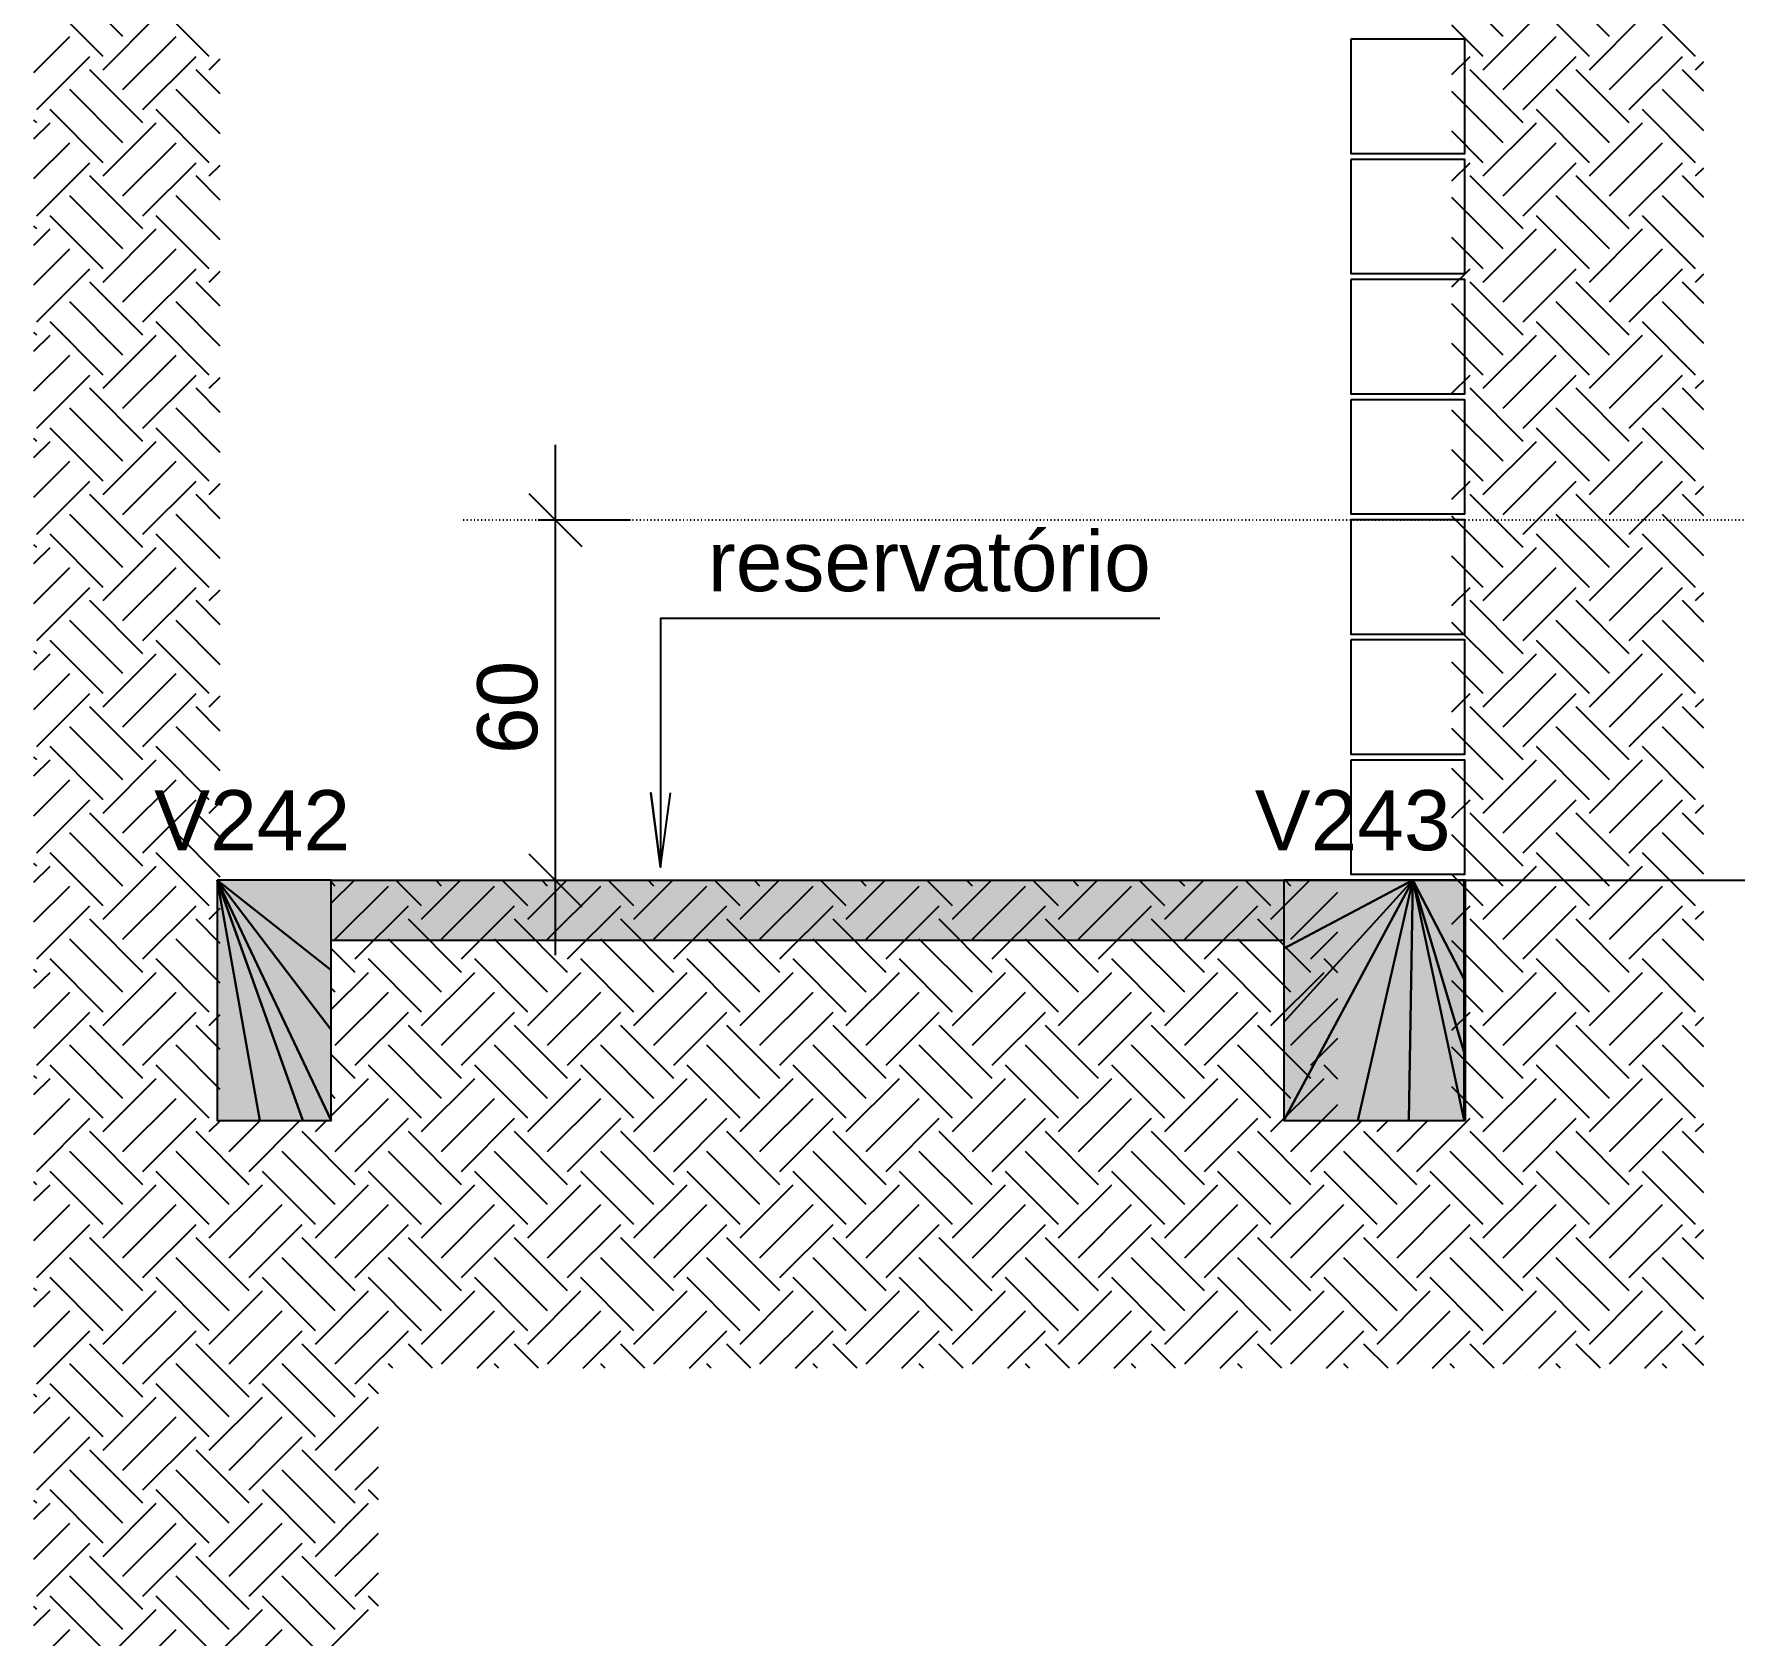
# Model space of a CAD drawing. Extents: x 37185 to 43130, y -8131 to -3926.
# Drawn here: x 42175.9 to 42364.7, y -5981.6 to -5803.8 of the extents above; entities that cross this region are included whole.
import ezdxf

# ---------------------------------------------------------------- set-up
doc = ezdxf.new("R2010")
doc.units = 0
doc.header["$MEASUREMENT"] = 0
doc.linetypes.add('ESTILO_TQS_0002', pattern=[0.4, 0.1, -0.3])
for name, color, linetype in [('27', 252, 'CONTINUOUS'), ('47', 15, 'CONTINUOUS'), ('48', 4, 'CONTINUOUS'), ('52', 3, 'CONTINUOUS'), ('67', 7, 'CONTINUOUS'), ('74', 2, 'CONTINUOUS'), ('75', 9, 'CONTINUOUS'), ('96', 252, 'CONTINUOUS')]:
    doc.layers.add(name, color=color, linetype=linetype)
doc.styles.add('TQS_ARIAL', font='arial.ttf')

msp = doc.modelspace()

# ---------------------------------------------------------------- linework, layer by layer
at = {"layer": '27', "linetype": 'Continuous'}
for points in [[(42322.03, -5804.37), (42322.03, -5817.03), (42334.69, -5817.03), (42334.69, -5804.37), (42322.03, -5804.37)], [(42322.03, -5817.7), (42322.03, -5830.37), (42334.69, -5830.37), (42334.69, -5817.7), (42322.03, -5817.7)], [(42322.03, -5831.03), (42322.03, -5843.7), (42334.69, -5843.7), (42334.69, -5831.03), (42322.03, -5831.03)], [(42322.03, -5844.37), (42322.03, -5857.03), (42334.69, -5857.03), (42334.69, -5844.37), (42322.03, -5844.37)], [(42322.03, -5857.7), (42322.03, -5870.37), (42334.69, -5870.37), (42334.69, -5857.7), (42322.03, -5857.7)], [(42322.03, -5871.03), (42322.03, -5883.7), (42334.69, -5883.7), (42334.69, -5871.03), (42322.03, -5871.03)], [(42322.03, -5884.37), (42322.03, -5897.03), (42334.69, -5897.03), (42334.69, -5884.37), (42322.03, -5884.37)]]:
    msp.add_lwpolyline(points, dxfattribs=at)
at = {"layer": '47', "linetype": 'Continuous'}
for p, q in [((42185.74, -5804.06), (42179.85, -5798.17)), ((42338.95, -5804.06), (42333.26, -5798.37)), ((42350.73, -5804.06), (42344.84, -5798.17)), ((42183.53, -5806.27), (42177.64, -5800.38)), ((42183.53, -5807.74), (42189.43, -5801.85)), ((42195.32, -5806.27), (42189.43, -5800.38)), ((42336.74, -5807.74), (42342.63, -5801.85)), ((42348.52, -5806.27), (42342.63, -5800.38)), ((42348.52, -5807.74), (42354.42, -5801.85)), ((42360.31, -5806.27), (42354.42, -5800.38)), ((42175.86, -5808.05), (42179.85, -5804.06)), ((42185.74, -5809.95), (42191.64, -5804.06)), ((42336.74, -5806.27), (42333.26, -5802.79)), ((42333.26, -5803.86), (42333.26, -5803.86)), ((42338.95, -5809.95), (42344.84, -5804.06)), ((42350.73, -5809.95), (42356.63, -5804.06)), ((42176.17, -5812.16), (42182.06, -5806.27)), ((42187.95, -5813.64), (42182.06, -5807.74)), ((42187.95, -5812.16), (42193.85, -5806.27)), ((42196.53, -5810.43), (42193.85, -5807.74)), ((42195.32, -5807.74), (42196.53, -5806.53)), ((42196.53, -5807.48), (42196.53, -5807.48)), ((42333.26, -5808.28), (42335.27, -5806.27)), ((42341.16, -5813.64), (42335.27, -5807.74)), ((42341.16, -5812.16), (42347.05, -5806.27)), ((42352.94, -5813.64), (42347.05, -5807.74)), ((42352.94, -5812.16), (42358.84, -5806.27)), ((42361.22, -5810.12), (42358.84, -5807.74)), ((42360.31, -5807.74), (42361.22, -5806.84)), ((42361.22, -5807.18), (42361.22, -5807.18)), ((42185.74, -5815.85), (42179.85, -5809.95)), ((42196.53, -5814.85), (42191.64, -5809.95)), ((42338.95, -5815.85), (42333.26, -5810.16)), ((42333.26, -5811.23), (42333.26, -5811.23)), ((42350.73, -5815.85), (42344.84, -5809.95)), ((42361.22, -5814.54), (42356.63, -5809.95)), ((42175.86, -5812.47), (42175.86, -5812.47)), ((42176.17, -5813.64), (42175.86, -5813.33)), ((42183.53, -5818.06), (42177.64, -5812.16)), ((42195.32, -5818.06), (42189.43, -5812.16)), ((42348.52, -5818.06), (42342.63, -5812.16)), ((42360.31, -5818.06), (42354.42, -5812.16)), ((42175.86, -5815.41), (42177.64, -5813.64)), ((42183.53, -5819.53), (42189.43, -5813.64)), ((42336.74, -5818.06), (42333.26, -5814.57)), ((42336.74, -5819.53), (42342.63, -5813.64)), ((42348.52, -5819.53), (42354.42, -5813.64)), ((42175.86, -5819.83), (42179.85, -5815.85)), ((42185.74, -5821.74), (42191.64, -5815.85)), ((42333.26, -5815.65), (42333.26, -5815.65)), ((42338.95, -5821.74), (42344.84, -5815.85)), ((42350.73, -5821.74), (42356.63, -5815.85)), ((42176.17, -5823.95), (42182.06, -5818.06)), ((42187.95, -5823.95), (42193.85, -5818.06)), ((42195.32, -5819.53), (42196.53, -5818.32)), ((42333.26, -5820.07), (42335.27, -5818.06)), ((42341.16, -5823.95), (42347.05, -5818.06)), ((42352.94, -5823.95), (42358.84, -5818.06)), ((42360.31, -5819.53), (42361.22, -5818.62)), ((42361.22, -5818.96), (42361.22, -5818.96)), ((42187.95, -5825.42), (42182.06, -5819.53)), ((42196.53, -5822.22), (42193.85, -5819.53)), ((42196.53, -5819.27), (42196.53, -5819.27)), ((42341.16, -5825.42), (42335.27, -5819.53)), ((42352.94, -5825.42), (42347.05, -5819.53)), ((42361.22, -5821.91), (42358.84, -5819.53)), ((42185.74, -5827.63), (42179.85, -5821.74)), ((42196.53, -5826.63), (42191.64, -5821.74)), ((42338.95, -5827.63), (42333.26, -5821.94)), ((42350.73, -5827.63), (42344.84, -5821.74)), ((42361.22, -5826.33), (42356.63, -5821.74)), ((42175.86, -5824.25), (42175.86, -5824.25)), ((42183.53, -5829.84), (42177.64, -5823.95)), ((42195.32, -5829.84), (42189.43, -5823.95)), ((42333.26, -5823.01), (42333.26, -5823.01)), ((42348.52, -5829.84), (42342.63, -5823.95)), ((42360.31, -5829.84), (42354.42, -5823.95)), ((42176.17, -5825.42), (42175.86, -5825.12)), ((42175.86, -5827.2), (42177.64, -5825.42)), ((42183.53, -5831.31), (42189.43, -5825.42)), ((42336.74, -5829.84), (42333.26, -5826.36)), ((42336.74, -5831.31), (42342.63, -5825.42)), ((42348.52, -5831.31), (42354.42, -5825.42)), ((42175.86, -5831.62), (42179.85, -5827.63)), ((42185.74, -5833.52), (42191.64, -5827.63)), ((42333.26, -5827.43), (42333.26, -5827.43)), ((42338.95, -5833.52), (42344.84, -5827.63)), ((42350.73, -5833.52), (42356.63, -5827.63)), ((42176.17, -5835.73), (42182.06, -5829.84)), ((42187.95, -5835.73), (42193.85, -5829.84)), ((42195.32, -5831.31), (42196.53, -5830.1)), ((42333.26, -5831.85), (42335.27, -5829.84)), ((42341.16, -5835.73), (42347.05, -5829.84)), ((42352.94, -5835.73), (42358.84, -5829.84)), ((42360.31, -5831.31), (42361.22, -5830.41)), ((42187.95, -5837.21), (42182.06, -5831.31)), ((42196.53, -5834), (42193.85, -5831.31)), ((42196.53, -5831.05), (42196.53, -5831.05)), ((42341.16, -5837.21), (42335.27, -5831.31)), ((42352.94, -5837.21), (42347.05, -5831.31)), ((42361.22, -5833.69), (42358.84, -5831.31)), ((42361.22, -5830.75), (42361.22, -5830.75)), ((42185.74, -5839.42), (42179.85, -5833.52)), ((42196.53, -5838.42), (42191.64, -5833.52)), ((42338.95, -5839.42), (42333.26, -5833.73)), ((42350.73, -5839.42), (42344.84, -5833.52)), ((42361.22, -5838.11), (42356.63, -5833.52)), ((42175.86, -5836.04), (42175.86, -5836.04)), ((42183.53, -5841.63), (42177.64, -5835.73)), ((42195.32, -5841.63), (42189.43, -5835.73)), ((42333.26, -5834.8), (42333.26, -5834.8)), ((42348.52, -5841.63), (42342.63, -5835.73)), ((42360.31, -5841.63), (42354.42, -5835.73)), ((42176.17, -5837.21), (42175.86, -5836.9)), ((42175.86, -5838.98), (42177.64, -5837.21)), ((42183.53, -5843.1), (42189.43, -5837.21)), ((42336.74, -5843.1), (42342.63, -5837.21)), ((42348.52, -5843.1), (42354.42, -5837.21)), ((42175.86, -5843.4), (42179.85, -5839.42)), ((42185.74, -5845.31), (42191.64, -5839.42)), ((42336.74, -5841.63), (42333.26, -5838.14)), ((42333.26, -5839.22), (42333.26, -5839.22)), ((42338.95, -5845.31), (42344.84, -5839.42)), ((42350.73, -5845.31), (42356.63, -5839.42)), ((42176.17, -5847.52), (42182.06, -5841.63)), ((42187.95, -5847.52), (42193.85, -5841.63)), ((42333.26, -5843.64), (42335.27, -5841.63)), ((42341.16, -5847.52), (42347.05, -5841.63)), ((42352.94, -5847.52), (42358.84, -5841.63)), ((42187.95, -5848.99), (42182.06, -5843.1)), ((42196.53, -5845.79), (42193.85, -5843.1)), ((42195.32, -5843.1), (42196.53, -5841.89)), ((42196.53, -5842.84), (42196.53, -5842.84)), ((42341.16, -5848.99), (42335.27, -5843.1)), ((42352.94, -5848.99), (42347.05, -5843.1)), ((42361.22, -5845.48), (42358.84, -5843.1)), ((42360.31, -5843.1), (42361.22, -5842.19)), ((42361.22, -5842.53), (42361.22, -5842.53)), ((42185.74, -5851.2), (42179.85, -5845.31)), ((42196.53, -5850.21), (42191.64, -5845.31)), ((42338.95, -5851.2), (42333.26, -5845.51)), ((42350.73, -5851.2), (42344.84, -5845.31)), ((42361.22, -5849.9), (42356.63, -5845.31)), ((42333.26, -5846.58), (42333.26, -5846.58)), ((42175.86, -5847.82), (42175.86, -5847.82)), ((42176.17, -5848.99), (42175.86, -5848.69)), ((42175.86, -5850.77), (42177.64, -5848.99)), ((42183.53, -5853.41), (42177.64, -5847.52)), ((42183.53, -5854.88), (42189.43, -5848.99)), ((42195.32, -5853.41), (42189.43, -5847.52)), ((42336.74, -5854.88), (42342.63, -5848.99)), ((42348.52, -5853.41), (42342.63, -5847.52)), ((42348.52, -5854.88), (42354.42, -5848.99)), ((42360.31, -5853.41), (42354.42, -5847.52)), ((42175.86, -5855.19), (42179.85, -5851.2)), ((42185.74, -5857.09), (42191.64, -5851.2)), ((42336.74, -5853.41), (42333.26, -5849.93)), ((42333.26, -5851), (42333.26, -5851)), ((42338.95, -5857.09), (42344.84, -5851.2)), ((42350.73, -5857.09), (42356.63, -5851.2)), ((42176.17, -5859.3), (42182.06, -5853.41)), ((42187.95, -5860.78), (42182.06, -5854.88)), ((42187.95, -5859.3), (42193.85, -5853.41)), ((42196.53, -5857.57), (42193.85, -5854.88)), ((42195.32, -5854.88), (42196.53, -5853.67)), ((42196.53, -5854.62), (42196.53, -5854.62)), ((42333.26, -5855.42), (42335.27, -5853.41)), ((42341.16, -5860.78), (42335.27, -5854.88)), ((42341.16, -5859.3), (42347.05, -5853.41)), ((42352.94, -5860.78), (42347.05, -5854.88)), ((42352.94, -5859.3), (42358.84, -5853.41)), ((42361.22, -5857.26), (42358.84, -5854.88)), ((42360.31, -5854.88), (42361.22, -5853.98)), ((42361.22, -5854.32), (42361.22, -5854.32)), ((42185.74, -5862.99), (42179.85, -5857.09)), ((42196.53, -5861.99), (42191.64, -5857.09)), ((42338.95, -5862.99), (42333.26, -5857.3)), ((42333.26, -5858.37), (42333.26, -5858.37)), ((42350.73, -5862.99), (42344.84, -5857.09)), ((42361.22, -5861.68), (42356.63, -5857.09)), ((42175.86, -5859.61), (42175.86, -5859.61)), ((42176.17, -5860.78), (42175.86, -5860.47)), ((42183.53, -5865.2), (42177.64, -5859.3)), ((42195.32, -5865.2), (42189.43, -5859.3)), ((42348.52, -5865.2), (42342.63, -5859.3)), ((42360.31, -5865.2), (42354.42, -5859.3)), ((42175.86, -5862.55), (42177.64, -5860.78)), ((42183.53, -5866.67), (42189.43, -5860.78)), ((42336.74, -5865.2), (42333.26, -5861.72)), ((42336.74, -5866.67), (42342.63, -5860.78)), ((42348.52, -5866.67), (42354.42, -5860.78)), ((42175.86, -5866.97), (42179.85, -5862.99)), ((42185.74, -5868.88), (42191.64, -5862.99)), ((42333.26, -5862.79), (42333.26, -5862.79)), ((42338.95, -5868.88), (42344.84, -5862.99)), ((42350.73, -5868.88), (42356.63, -5862.99)), ((42176.17, -5871.09), (42182.06, -5865.2)), ((42187.95, -5871.09), (42193.85, -5865.2)), ((42195.32, -5866.67), (42196.53, -5865.46)), ((42333.26, -5867.21), (42335.27, -5865.2)), ((42341.16, -5871.09), (42347.05, -5865.2)), ((42352.94, -5871.09), (42358.84, -5865.2)), ((42360.31, -5866.67), (42361.22, -5865.76)), ((42361.22, -5866.1), (42361.22, -5866.1)), ((42187.95, -5872.56), (42182.06, -5866.67)), ((42196.53, -5869.36), (42193.85, -5866.67)), ((42196.53, -5866.41), (42196.53, -5866.41)), ((42341.16, -5872.56), (42335.27, -5866.67)), ((42352.94, -5872.56), (42347.05, -5866.67)), ((42361.22, -5869.05), (42358.84, -5866.67)), ((42185.74, -5874.77), (42179.85, -5868.88)), ((42196.53, -5873.78), (42191.64, -5868.88)), ((42338.95, -5874.77), (42333.26, -5869.08)), ((42333.26, -5870.15), (42333.26, -5870.15)), ((42350.73, -5874.77), (42344.84, -5868.88)), ((42361.22, -5873.47), (42356.63, -5868.88)), ((42175.86, -5871.39), (42175.86, -5871.39)), ((42183.53, -5876.98), (42177.64, -5871.09)), ((42195.32, -5876.98), (42189.43, -5871.09)), ((42348.52, -5876.98), (42342.63, -5871.09)), ((42360.31, -5876.98), (42354.42, -5871.09)), ((42176.17, -5872.56), (42175.86, -5872.26)), ((42175.86, -5874.34), (42177.64, -5872.56)), ((42183.53, -5878.46), (42189.43, -5872.56)), ((42336.74, -5876.98), (42333.26, -5873.5)), ((42336.74, -5878.46), (42342.63, -5872.56)), ((42348.52, -5878.46), (42354.42, -5872.56)), ((42175.86, -5878.76), (42179.85, -5874.77)), ((42185.74, -5880.66), (42191.64, -5874.77)), ((42333.26, -5874.57), (42333.26, -5874.57)), ((42338.95, -5880.66), (42344.84, -5874.77)), ((42350.73, -5880.66), (42356.63, -5874.77)), ((42176.17, -5882.87), (42182.06, -5876.98)), ((42187.95, -5882.87), (42193.85, -5876.98)), ((42195.32, -5878.46), (42196.53, -5877.24)), ((42333.26, -5878.99), (42335.27, -5876.98)), ((42341.16, -5882.87), (42347.05, -5876.98)), ((42352.94, -5882.87), (42358.84, -5876.98)), ((42360.31, -5878.46), (42361.22, -5877.55)), ((42187.95, -5884.35), (42182.06, -5878.46)), ((42196.53, -5881.14), (42193.85, -5878.46)), ((42196.53, -5878.19), (42196.53, -5878.19)), ((42341.16, -5884.35), (42335.27, -5878.46)), ((42352.94, -5884.35), (42347.05, -5878.46)), ((42361.22, -5880.83), (42358.84, -5878.46)), ((42361.22, -5877.89), (42361.22, -5877.89)), ((42185.74, -5886.56), (42179.85, -5880.66)), ((42196.53, -5885.56), (42191.64, -5880.66)), ((42338.95, -5886.56), (42333.26, -5880.87)), ((42350.73, -5886.56), (42344.84, -5880.66)), ((42361.22, -5885.25), (42356.63, -5880.66)), ((42175.86, -5883.18), (42175.86, -5883.18)), ((42183.53, -5888.77), (42177.64, -5882.87)), ((42195.32, -5888.77), (42189.43, -5882.87)), ((42333.26, -5881.94), (42333.26, -5881.94)), ((42348.52, -5888.77), (42342.63, -5882.87)), ((42360.31, -5888.77), (42354.42, -5882.87)), ((42176.17, -5884.35), (42175.86, -5884.04)), ((42175.86, -5886.12), (42177.64, -5884.35)), ((42183.53, -5890.24), (42189.43, -5884.35)), ((42336.74, -5890.24), (42342.63, -5884.35)), ((42348.52, -5890.24), (42354.42, -5884.35)), ((42175.86, -5890.54), (42179.85, -5886.56)), ((42185.74, -5892.45), (42191.64, -5886.56)), ((42336.74, -5888.77), (42333.26, -5885.29)), ((42333.26, -5886.36), (42333.26, -5886.36)), ((42338.95, -5892.45), (42344.84, -5886.56)), ((42350.73, -5892.45), (42356.63, -5886.56)), ((42176.17, -5894.66), (42182.06, -5888.77)), ((42187.95, -5894.66), (42193.85, -5888.77)), ((42195.32, -5890.24), (42196.53, -5889.03)), ((42333.26, -5890.78), (42335.27, -5888.77)), ((42341.16, -5894.66), (42347.05, -5888.77)), ((42352.94, -5894.66), (42358.84, -5888.77)), ((42187.95, -5896.13), (42182.06, -5890.24)), ((42196.53, -5892.93), (42193.85, -5890.24)), ((42196.53, -5889.98), (42196.53, -5889.98)), ((42341.16, -5896.13), (42335.27, -5890.24)), ((42352.94, -5896.13), (42347.05, -5890.24)), ((42361.22, -5892.62), (42358.84, -5890.24)), ((42360.31, -5890.24), (42361.22, -5889.34)), ((42361.22, -5889.67), (42361.22, -5889.67)), ((42185.74, -5898.34), (42179.85, -5892.45)), ((42196.53, -5897.35), (42191.64, -5892.45)), ((42338.95, -5898.34), (42333.26, -5892.65)), ((42350.73, -5898.34), (42344.84, -5892.45)), ((42361.22, -5897.04), (42356.63, -5892.45)), ((42183.53, -5900.55), (42177.64, -5894.66)), ((42195.32, -5900.55), (42189.43, -5894.66)), ((42333.26, -5893.72), (42333.26, -5893.72)), ((42348.52, -5900.55), (42342.63, -5894.66)), ((42360.31, -5900.55), (42354.42, -5894.66)), ((42175.86, -5894.96), (42175.86, -5894.96)), ((42176.17, -5896.13), (42175.86, -5895.83)), ((42175.86, -5897.91), (42177.64, -5896.13)), ((42183.53, -5902.03), (42189.43, -5896.13)), ((42336.74, -5902.03), (42342.63, -5896.13)), ((42348.52, -5902.03), (42354.42, -5896.13)), ((42175.86, -5902.33), (42179.85, -5898.34)), ((42185.74, -5904.24), (42191.64, -5898.34)), ((42208.86, -5900.26), (42211.43, -5897.7)), ((42209.31, -5898.34), (42208.86, -5897.89)), ((42209.31, -5904.24), (42215.21, -5898.34)), ((42218.89, -5900.55), (42216.04, -5897.7)), ((42218.89, -5902.03), (42223.21, -5897.7)), ((42221.1, -5898.34), (42220.46, -5897.7)), ((42221.1, -5904.24), (42226.99, -5898.34)), ((42230.67, -5900.55), (42227.82, -5897.7)), ((42230.67, -5902.03), (42235, -5897.7)), ((42232.88, -5898.34), (42232.24, -5897.7)), ((42232.88, -5904.24), (42238.78, -5898.34)), ((42242.46, -5900.55), (42239.61, -5897.7)), ((42242.46, -5902.03), (42246.78, -5897.7)), ((42244.67, -5898.34), (42244.03, -5897.7)), ((42244.67, -5904.24), (42250.56, -5898.34)), ((42254.24, -5900.55), (42251.39, -5897.7)), ((42254.24, -5902.03), (42258.57, -5897.7)), ((42256.45, -5898.34), (42255.81, -5897.7)), ((42256.45, -5904.24), (42262.35, -5898.34)), ((42266.03, -5900.55), (42263.18, -5897.7)), ((42266.03, -5902.03), (42270.35, -5897.7)), ((42268.24, -5898.34), (42267.6, -5897.7)), ((42268.24, -5904.24), (42274.13, -5898.34)), ((42277.81, -5900.55), (42274.96, -5897.7)), ((42277.81, -5902.03), (42282.14, -5897.7)), ((42280.02, -5898.34), (42279.38, -5897.7)), ((42280.02, -5904.24), (42285.92, -5898.34)), ((42289.6, -5900.55), (42286.75, -5897.7)), ((42289.6, -5902.03), (42293.92, -5897.7)), ((42291.81, -5898.34), (42291.17, -5897.7)), ((42291.81, -5904.24), (42297.7, -5898.34)), ((42301.38, -5900.55), (42298.53, -5897.7)), ((42301.38, -5902.03), (42305.71, -5897.7)), ((42303.59, -5898.34), (42302.95, -5897.7)), ((42303.59, -5904.24), (42309.49, -5898.34)), ((42313.17, -5900.55), (42310.32, -5897.7)), ((42313.17, -5902.03), (42317.49, -5897.7)), ((42315.38, -5898.34), (42314.74, -5897.7)), ((42336.74, -5900.55), (42333.26, -5897.07)), ((42333.26, -5898.14), (42333.26, -5898.14)), ((42338.95, -5904.24), (42344.84, -5898.34)), ((42350.73, -5904.24), (42356.63, -5898.34)), ((42315.38, -5904.24), (42320.59, -5899.02)), ((42320.59, -5899.14), (42320.59, -5899.14)), ((42176.17, -5906.44), (42182.06, -5900.55)), ((42187.95, -5907.92), (42182.06, -5902.03)), ((42187.95, -5906.44), (42193.85, -5900.55)), ((42196.53, -5904.71), (42193.85, -5902.03)), ((42195.32, -5902.03), (42196.53, -5900.81)), ((42196.53, -5901.77), (42196.53, -5901.77)), ((42211.52, -5906.44), (42217.42, -5900.55)), ((42223.31, -5907.92), (42217.42, -5902.03)), ((42223.31, -5906.44), (42229.2, -5900.55)), ((42235.09, -5907.92), (42229.2, -5902.03)), ((42235.09, -5906.44), (42240.99, -5900.55)), ((42246.88, -5907.92), (42240.99, -5902.03)), ((42246.88, -5906.44), (42252.77, -5900.55)), ((42258.66, -5907.92), (42252.77, -5902.03)), ((42258.66, -5906.44), (42264.56, -5900.55)), ((42270.45, -5907.92), (42264.56, -5902.03)), ((42270.45, -5906.44), (42276.34, -5900.55)), ((42282.23, -5907.92), (42276.34, -5902.03)), ((42282.23, -5906.44), (42288.13, -5900.55)), ((42294.02, -5907.92), (42288.13, -5902.03)), ((42294.02, -5906.44), (42299.91, -5900.55)), ((42305.8, -5907.92), (42299.91, -5902.03)), ((42305.8, -5906.44), (42311.7, -5900.55)), ((42317.59, -5907.92), (42311.7, -5902.03)), ((42333.26, -5902.56), (42335.27, -5900.55)), ((42341.16, -5907.92), (42335.27, -5902.03)), ((42341.16, -5906.44), (42347.05, -5900.55)), ((42352.94, -5907.92), (42347.05, -5902.03)), ((42352.94, -5906.44), (42358.84, -5900.55)), ((42361.22, -5904.4), (42358.84, -5902.03)), ((42360.31, -5902.03), (42361.22, -5901.12)), ((42361.22, -5901.46), (42361.22, -5901.46)), ((42317.59, -5906.44), (42320.59, -5903.44)), ((42320.59, -5903.55), (42320.59, -5903.55)), ((42185.74, -5910.13), (42179.85, -5904.24)), ((42196.53, -5909.13), (42191.64, -5904.24)), ((42208.86, -5904.68), (42208.86, -5904.68)), ((42211.52, -5907.92), (42208.86, -5905.26)), ((42221.1, -5910.13), (42215.21, -5904.24)), ((42232.88, -5910.13), (42226.99, -5904.24)), ((42244.67, -5910.13), (42238.78, -5904.24)), ((42256.45, -5910.13), (42250.56, -5904.24)), ((42268.24, -5910.13), (42262.35, -5904.24)), ((42280.02, -5910.13), (42274.13, -5904.24)), ((42291.81, -5910.13), (42285.92, -5904.24)), ((42303.59, -5910.13), (42297.7, -5904.24)), ((42315.38, -5910.13), (42309.49, -5904.24)), ((42338.95, -5910.13), (42333.26, -5904.44)), ((42333.26, -5905.51), (42333.26, -5905.51)), ((42350.73, -5910.13), (42344.84, -5904.24)), ((42361.22, -5908.82), (42356.63, -5904.24)), ((42175.86, -5906.75), (42175.86, -5906.75)), ((42176.17, -5907.92), (42175.86, -5907.61)), ((42175.86, -5909.69), (42177.64, -5907.92)), ((42183.53, -5912.34), (42177.64, -5906.44)), ((42183.53, -5913.81), (42189.43, -5907.92)), ((42195.32, -5912.34), (42189.43, -5906.44)), ((42208.86, -5912.05), (42213, -5907.92)), ((42218.89, -5912.34), (42213, -5906.44)), ((42218.89, -5913.81), (42224.78, -5907.92)), ((42230.67, -5912.34), (42224.78, -5906.44)), ((42230.67, -5913.81), (42236.57, -5907.92)), ((42242.46, -5912.34), (42236.57, -5906.44)), ((42242.46, -5913.81), (42248.35, -5907.92)), ((42254.24, -5912.34), (42248.35, -5906.44)), ((42254.24, -5913.81), (42260.14, -5907.92)), ((42266.03, -5912.34), (42260.14, -5906.44)), ((42266.03, -5913.81), (42271.92, -5907.92)), ((42277.81, -5912.34), (42271.92, -5906.44)), ((42277.81, -5913.81), (42283.71, -5907.92)), ((42289.6, -5912.34), (42283.71, -5906.44)), ((42289.6, -5913.81), (42295.49, -5907.92)), ((42301.38, -5912.34), (42295.49, -5906.44)), ((42301.38, -5913.81), (42307.28, -5907.92)), ((42313.17, -5912.34), (42307.28, -5906.44)), ((42313.17, -5913.81), (42319.06, -5907.92)), ((42320.59, -5907.97), (42319.06, -5906.44)), ((42336.74, -5913.81), (42342.63, -5907.92)), ((42348.52, -5912.34), (42342.63, -5906.44)), ((42348.52, -5913.81), (42354.42, -5907.92)), ((42360.31, -5912.34), (42354.42, -5906.44)), ((42208.86, -5909.1), (42208.86, -5909.1)), ((42209.31, -5910.13), (42208.86, -5909.68)), ((42336.74, -5912.34), (42333.26, -5908.86)), ((42175.86, -5914.11), (42179.85, -5910.13)), ((42185.74, -5916.02), (42191.64, -5910.13)), ((42209.31, -5916.02), (42215.21, -5910.13)), ((42221.1, -5916.02), (42226.99, -5910.13)), ((42232.88, -5916.02), (42238.78, -5910.13)), ((42244.67, -5916.02), (42250.56, -5910.13)), ((42256.45, -5916.02), (42262.35, -5910.13)), ((42268.24, -5916.02), (42274.13, -5910.13)), ((42280.02, -5916.02), (42285.92, -5910.13)), ((42291.81, -5916.02), (42297.7, -5910.13)), ((42303.59, -5916.02), (42309.49, -5910.13)), ((42315.38, -5916.02), (42320.59, -5910.81)), ((42320.59, -5910.92), (42320.59, -5910.92)), ((42333.26, -5909.93), (42333.26, -5909.93)), ((42338.95, -5916.02), (42344.84, -5910.13)), ((42350.73, -5916.02), (42356.63, -5910.13)), ((42176.17, -5918.23), (42182.06, -5912.34)), ((42187.95, -5918.23), (42193.85, -5912.34)), ((42195.32, -5913.81), (42196.53, -5912.6)), ((42196.53, -5913.55), (42196.53, -5913.55)), ((42211.52, -5918.23), (42217.42, -5912.34)), ((42223.31, -5918.23), (42229.2, -5912.34)), ((42235.09, -5918.23), (42240.99, -5912.34)), ((42246.88, -5918.23), (42252.77, -5912.34)), ((42258.66, -5918.23), (42264.56, -5912.34)), ((42270.45, -5918.23), (42276.34, -5912.34)), ((42282.23, -5918.23), (42288.13, -5912.34)), ((42294.02, -5918.23), (42299.91, -5912.34)), ((42305.8, -5918.23), (42311.7, -5912.34)), ((42333.26, -5914.35), (42335.27, -5912.34)), ((42341.16, -5918.23), (42347.05, -5912.34)), ((42352.94, -5918.23), (42358.84, -5912.34)), ((42360.31, -5913.81), (42361.22, -5912.91)), ((42361.22, -5913.24), (42361.22, -5913.24)), ((42187.95, -5919.7), (42182.06, -5913.81)), ((42196.53, -5916.5), (42193.85, -5913.81)), ((42223.31, -5919.7), (42217.42, -5913.81)), ((42235.09, -5919.7), (42229.2, -5913.81)), ((42246.88, -5919.7), (42240.99, -5913.81)), ((42258.66, -5919.7), (42252.77, -5913.81)), ((42270.45, -5919.7), (42264.56, -5913.81)), ((42282.23, -5919.7), (42276.34, -5913.81)), ((42294.02, -5919.7), (42288.13, -5913.81)), ((42305.8, -5919.7), (42299.91, -5913.81)), ((42317.59, -5919.7), (42311.7, -5913.81)), ((42317.59, -5918.23), (42320.59, -5915.23)), ((42320.59, -5915.34), (42320.59, -5915.34)), ((42341.16, -5919.7), (42335.27, -5913.81)), ((42352.94, -5919.7), (42347.05, -5913.81)), ((42361.22, -5916.19), (42358.84, -5913.81)), ((42185.74, -5921.91), (42179.85, -5916.02)), ((42196.53, -5920.92), (42191.64, -5916.02)), ((42208.86, -5916.47), (42208.86, -5916.47)), ((42211.52, -5919.7), (42208.86, -5917.04)), ((42221.1, -5921.91), (42215.21, -5916.02)), ((42232.88, -5921.91), (42226.99, -5916.02)), ((42244.67, -5921.91), (42238.78, -5916.02)), ((42256.45, -5921.91), (42250.56, -5916.02)), ((42268.24, -5921.91), (42262.35, -5916.02)), ((42280.02, -5921.91), (42274.13, -5916.02)), ((42291.81, -5921.91), (42285.92, -5916.02)), ((42303.59, -5921.91), (42297.7, -5916.02)), ((42315.38, -5921.91), (42309.49, -5916.02)), ((42338.95, -5921.91), (42333.26, -5916.22)), ((42333.26, -5917.29), (42333.26, -5917.29)), ((42350.73, -5921.91), (42344.84, -5916.02)), ((42361.22, -5920.61), (42356.63, -5916.02)), ((42175.86, -5918.53), (42175.86, -5918.53)), ((42183.53, -5924.12), (42177.64, -5918.23)), ((42195.32, -5924.12), (42189.43, -5918.23)), ((42218.89, -5924.12), (42213, -5918.23)), ((42230.67, -5924.12), (42224.78, -5918.23)), ((42242.46, -5924.12), (42236.57, -5918.23)), ((42254.24, -5924.12), (42248.35, -5918.23)), ((42266.03, -5924.12), (42260.14, -5918.23)), ((42277.81, -5924.12), (42271.92, -5918.23)), ((42289.6, -5924.12), (42283.71, -5918.23)), ((42301.38, -5924.12), (42295.49, -5918.23)), ((42313.17, -5924.12), (42307.28, -5918.23)), ((42320.59, -5919.76), (42319.06, -5918.23)), ((42348.52, -5924.12), (42342.63, -5918.23)), ((42360.31, -5924.12), (42354.42, -5918.23)), ((42176.17, -5919.7), (42175.86, -5919.4)), ((42175.86, -5921.48), (42177.64, -5919.7)), ((42183.53, -5925.6), (42189.43, -5919.7)), ((42208.86, -5923.84), (42213, -5919.7)), ((42208.86, -5920.89), (42208.86, -5920.89)), ((42218.89, -5925.6), (42224.78, -5919.7)), ((42230.67, -5925.6), (42236.57, -5919.7)), ((42242.46, -5925.6), (42248.35, -5919.7)), ((42254.24, -5925.6), (42260.14, -5919.7)), ((42266.03, -5925.6), (42271.92, -5919.7)), ((42277.81, -5925.6), (42283.71, -5919.7)), ((42289.6, -5925.6), (42295.49, -5919.7)), ((42301.38, -5925.6), (42307.28, -5919.7)), ((42313.17, -5925.6), (42319.06, -5919.7)), ((42336.74, -5924.12), (42333.26, -5920.64)), ((42336.74, -5925.6), (42342.63, -5919.7)), ((42348.52, -5925.6), (42354.42, -5919.7)), ((42175.86, -5925.9), (42179.85, -5921.91)), ((42185.74, -5927.81), (42191.64, -5921.91)), ((42209.31, -5921.91), (42208.86, -5921.46)), ((42209.31, -5927.81), (42215.21, -5921.91)), ((42221.1, -5927.81), (42226.99, -5921.91)), ((42232.88, -5927.81), (42238.78, -5921.91)), ((42244.67, -5927.81), (42250.56, -5921.91)), ((42256.45, -5927.81), (42262.35, -5921.91)), ((42268.24, -5927.81), (42274.13, -5921.91)), ((42280.02, -5927.81), (42285.92, -5921.91)), ((42291.81, -5927.81), (42297.7, -5921.91)), ((42303.59, -5927.81), (42309.49, -5921.91)), ((42315.38, -5927.81), (42320.59, -5922.59)), ((42320.59, -5922.71), (42320.59, -5922.71)), ((42333.26, -5921.71), (42333.26, -5921.71)), ((42338.95, -5927.81), (42344.84, -5921.91)), ((42350.73, -5927.81), (42356.63, -5921.91)), ((42176.17, -5930.01), (42182.06, -5924.12)), ((42187.95, -5930.01), (42193.85, -5924.12)), ((42195.32, -5925.6), (42196.55, -5924.37)), ((42197.53, -5927.81), (42200.97, -5924.37)), ((42199.74, -5930.01), (42205.38, -5924.37)), ((42207.1, -5925.6), (42208.33, -5924.37)), ((42211.52, -5930.01), (42217.42, -5924.12)), ((42223.31, -5930.01), (42229.2, -5924.12)), ((42235.09, -5930.01), (42240.99, -5924.12)), ((42246.88, -5930.01), (42252.77, -5924.12)), ((42258.66, -5930.01), (42264.56, -5924.12)), ((42270.45, -5930.01), (42276.34, -5924.12)), ((42282.23, -5930.01), (42288.13, -5924.12)), ((42294.02, -5930.01), (42299.91, -5924.12)), ((42305.8, -5930.01), (42311.7, -5924.12)), ((42317.59, -5930.01), (42323.24, -5924.37)), ((42324.95, -5925.6), (42326.18, -5924.37)), ((42327.16, -5927.81), (42330.6, -5924.37)), ((42329.37, -5930.01), (42335.27, -5924.12)), ((42341.16, -5930.01), (42347.05, -5924.12)), ((42352.94, -5930.01), (42358.84, -5924.12)), ((42360.31, -5925.6), (42361.22, -5924.69)), ((42187.95, -5931.49), (42182.06, -5925.6)), ((42199.74, -5931.49), (42193.85, -5925.6)), ((42211.52, -5931.49), (42205.63, -5925.6)), ((42223.31, -5931.49), (42217.42, -5925.6)), ((42235.09, -5931.49), (42229.2, -5925.6)), ((42246.88, -5931.49), (42240.99, -5925.6)), ((42258.66, -5931.49), (42252.77, -5925.6)), ((42270.45, -5931.49), (42264.56, -5925.6)), ((42282.23, -5931.49), (42276.34, -5925.6)), ((42294.02, -5931.49), (42288.13, -5925.6)), ((42305.8, -5931.49), (42299.91, -5925.6)), ((42317.59, -5931.49), (42311.7, -5925.6)), ((42329.37, -5931.49), (42323.48, -5925.6)), ((42341.16, -5931.49), (42335.27, -5925.6)), ((42352.94, -5931.49), (42347.05, -5925.6)), ((42361.22, -5927.97), (42358.84, -5925.6)), ((42361.22, -5925.03), (42361.22, -5925.03)), ((42185.74, -5933.7), (42179.85, -5927.81)), ((42197.53, -5933.7), (42191.64, -5927.81)), ((42209.31, -5933.7), (42203.42, -5927.81)), ((42221.1, -5933.7), (42215.21, -5927.81)), ((42232.88, -5933.7), (42226.99, -5927.81)), ((42244.67, -5933.7), (42238.78, -5927.81)), ((42256.45, -5933.7), (42250.56, -5927.81)), ((42268.24, -5933.7), (42262.35, -5927.81)), ((42280.02, -5933.7), (42274.13, -5927.81)), ((42291.81, -5933.7), (42285.92, -5927.81)), ((42303.59, -5933.7), (42297.7, -5927.81)), ((42315.38, -5933.7), (42309.49, -5927.81)), ((42327.16, -5933.7), (42321.27, -5927.81)), ((42338.95, -5933.7), (42333.06, -5927.81)), ((42350.73, -5933.7), (42344.84, -5927.81)), ((42361.22, -5932.39), (42356.63, -5927.81)), ((42175.86, -5930.32), (42175.86, -5930.32)), ((42183.53, -5935.91), (42177.64, -5930.01)), ((42195.32, -5935.91), (42189.43, -5930.01)), ((42207.1, -5935.91), (42201.21, -5930.01)), ((42218.89, -5935.91), (42213, -5930.01)), ((42230.67, -5935.91), (42224.78, -5930.01)), ((42242.46, -5935.91), (42236.57, -5930.01)), ((42254.24, -5935.91), (42248.35, -5930.01)), ((42266.03, -5935.91), (42260.14, -5930.01)), ((42277.81, -5935.91), (42271.92, -5930.01)), ((42289.6, -5935.91), (42283.71, -5930.01)), ((42301.38, -5935.91), (42295.49, -5930.01)), ((42313.17, -5935.91), (42307.28, -5930.01)), ((42324.95, -5935.91), (42319.06, -5930.01)), ((42336.74, -5935.91), (42330.85, -5930.01)), ((42348.52, -5935.91), (42342.63, -5930.01)), ((42360.31, -5935.91), (42354.42, -5930.01)), ((42176.17, -5931.49), (42175.86, -5931.18)), ((42175.86, -5933.26), (42177.64, -5931.49)), ((42183.53, -5937.38), (42189.43, -5931.49)), ((42195.32, -5937.38), (42201.21, -5931.49)), ((42207.1, -5937.38), (42213, -5931.49)), ((42218.89, -5937.38), (42224.78, -5931.49)), ((42230.67, -5937.38), (42236.57, -5931.49)), ((42242.46, -5937.38), (42248.35, -5931.49)), ((42254.24, -5937.38), (42260.14, -5931.49)), ((42266.03, -5937.38), (42271.92, -5931.49)), ((42277.81, -5937.38), (42283.71, -5931.49)), ((42289.6, -5937.38), (42295.49, -5931.49)), ((42301.38, -5937.38), (42307.28, -5931.49)), ((42313.17, -5937.38), (42319.06, -5931.49)), ((42324.95, -5937.38), (42330.85, -5931.49)), ((42336.74, -5937.38), (42342.63, -5931.49)), ((42348.52, -5937.38), (42354.42, -5931.49)), ((42175.86, -5937.68), (42179.85, -5933.7)), ((42185.74, -5939.59), (42191.64, -5933.7)), ((42197.53, -5939.59), (42203.42, -5933.7)), ((42209.31, -5939.59), (42215.21, -5933.7)), ((42221.1, -5939.59), (42226.99, -5933.7)), ((42232.88, -5939.59), (42238.78, -5933.7)), ((42244.67, -5939.59), (42250.56, -5933.7)), ((42256.45, -5939.59), (42262.35, -5933.7)), ((42268.24, -5939.59), (42274.13, -5933.7)), ((42280.02, -5939.59), (42285.92, -5933.7)), ((42291.81, -5939.59), (42297.7, -5933.7)), ((42303.59, -5939.59), (42309.49, -5933.7)), ((42315.38, -5939.59), (42321.27, -5933.7)), ((42327.16, -5939.59), (42333.06, -5933.7)), ((42338.95, -5939.59), (42344.84, -5933.7)), ((42350.73, -5939.59), (42356.63, -5933.7)), ((42176.17, -5941.8), (42182.06, -5935.91)), ((42187.95, -5941.8), (42193.85, -5935.91)), ((42199.74, -5941.8), (42205.63, -5935.91)), ((42211.52, -5941.8), (42217.42, -5935.91)), ((42223.31, -5941.8), (42229.2, -5935.91)), ((42235.09, -5941.8), (42240.99, -5935.91)), ((42246.88, -5941.8), (42252.77, -5935.91)), ((42258.66, -5941.8), (42264.56, -5935.91)), ((42270.45, -5941.8), (42276.34, -5935.91)), ((42282.23, -5941.8), (42288.13, -5935.91)), ((42294.02, -5941.8), (42299.91, -5935.91)), ((42305.8, -5941.8), (42311.7, -5935.91)), ((42317.59, -5941.8), (42323.48, -5935.91)), ((42329.37, -5941.8), (42335.27, -5935.91)), ((42341.16, -5941.8), (42347.05, -5935.91)), ((42352.94, -5941.8), (42358.84, -5935.91)), ((42187.95, -5943.27), (42182.06, -5937.38)), ((42199.74, -5943.27), (42193.85, -5937.38)), ((42211.52, -5943.27), (42205.63, -5937.38)), ((42223.31, -5943.27), (42217.42, -5937.38)), ((42235.09, -5943.27), (42229.2, -5937.38)), ((42246.88, -5943.27), (42240.99, -5937.38)), ((42258.66, -5943.27), (42252.77, -5937.38)), ((42270.45, -5943.27), (42264.56, -5937.38)), ((42282.23, -5943.27), (42276.34, -5937.38)), ((42294.02, -5943.27), (42288.13, -5937.38)), ((42305.8, -5943.27), (42299.91, -5937.38)), ((42317.59, -5943.27), (42311.7, -5937.38)), ((42329.37, -5943.27), (42323.48, -5937.38)), ((42341.16, -5943.27), (42335.27, -5937.38)), ((42352.94, -5943.27), (42347.05, -5937.38)), ((42361.22, -5939.76), (42358.84, -5937.38)), ((42360.31, -5937.38), (42361.22, -5936.48)), ((42361.22, -5936.81), (42361.22, -5936.81)), ((42185.74, -5945.48), (42179.85, -5939.59)), ((42197.53, -5945.48), (42191.64, -5939.59)), ((42209.31, -5945.48), (42203.42, -5939.59)), ((42221.1, -5945.48), (42215.21, -5939.59)), ((42232.88, -5945.48), (42226.99, -5939.59)), ((42244.67, -5945.48), (42238.78, -5939.59)), ((42256.45, -5945.48), (42250.56, -5939.59)), ((42268.24, -5945.48), (42262.35, -5939.59)), ((42280.02, -5945.48), (42274.13, -5939.59)), ((42291.81, -5945.48), (42285.92, -5939.59)), ((42303.59, -5945.48), (42297.7, -5939.59)), ((42315.38, -5945.48), (42309.49, -5939.59)), ((42327.16, -5945.48), (42321.27, -5939.59)), ((42338.95, -5945.48), (42333.06, -5939.59)), ((42350.73, -5945.48), (42344.84, -5939.59)), ((42361.22, -5944.18), (42356.63, -5939.59)), ((42183.53, -5947.69), (42177.64, -5941.8)), ((42195.32, -5947.69), (42189.43, -5941.8)), ((42207.1, -5947.69), (42201.21, -5941.8)), ((42218.89, -5947.69), (42213, -5941.8)), ((42230.67, -5947.69), (42224.78, -5941.8)), ((42242.46, -5947.69), (42236.57, -5941.8)), ((42254.24, -5947.69), (42248.35, -5941.8)), ((42266.03, -5947.69), (42260.14, -5941.8)), ((42277.81, -5947.69), (42271.92, -5941.8)), ((42289.6, -5947.69), (42283.71, -5941.8)), ((42301.38, -5947.69), (42295.49, -5941.8)), ((42313.17, -5947.69), (42307.28, -5941.8)), ((42324.95, -5947.69), (42319.06, -5941.8)), ((42336.74, -5947.69), (42330.85, -5941.8)), ((42348.52, -5947.69), (42342.63, -5941.8)), ((42360.31, -5947.69), (42354.42, -5941.8)), ((42175.86, -5942.1), (42175.86, -5942.1)), ((42176.17, -5943.27), (42175.86, -5942.97)), ((42175.86, -5945.05), (42177.64, -5943.27)), ((42183.53, -5949.17), (42189.43, -5943.27)), ((42195.32, -5949.17), (42201.21, -5943.27)), ((42207.1, -5949.17), (42213, -5943.27)), ((42218.89, -5949.17), (42224.78, -5943.27)), ((42230.67, -5949.17), (42236.57, -5943.27)), ((42242.46, -5949.17), (42248.35, -5943.27)), ((42254.24, -5949.17), (42260.14, -5943.27)), ((42266.03, -5949.17), (42271.92, -5943.27)), ((42277.81, -5949.17), (42283.71, -5943.27)), ((42289.6, -5949.17), (42295.49, -5943.27)), ((42301.38, -5949.17), (42307.28, -5943.27)), ((42313.17, -5949.17), (42319.06, -5943.27)), ((42324.95, -5949.17), (42330.85, -5943.27)), ((42336.74, -5949.17), (42342.63, -5943.27)), ((42348.52, -5949.17), (42354.42, -5943.27)), ((42175.86, -5949.47), (42179.85, -5945.48)), ((42185.74, -5951.38), (42191.64, -5945.48)), ((42197.53, -5951.38), (42203.42, -5945.48)), ((42209.31, -5951.38), (42215.21, -5945.48)), ((42221.1, -5951.38), (42226.99, -5945.48)), ((42232.88, -5951.38), (42238.78, -5945.48)), ((42244.67, -5951.38), (42250.56, -5945.48)), ((42256.45, -5951.38), (42262.35, -5945.48)), ((42268.24, -5951.38), (42274.13, -5945.48)), ((42280.02, -5951.38), (42285.92, -5945.48)), ((42291.81, -5951.38), (42297.7, -5945.48)), ((42303.59, -5951.38), (42309.49, -5945.48)), ((42315.38, -5951.38), (42321.27, -5945.48)), ((42327.16, -5951.38), (42333.06, -5945.48)), ((42338.95, -5951.38), (42344.84, -5945.48)), ((42350.73, -5951.38), (42356.63, -5945.48)), ((42176.17, -5953.59), (42182.06, -5947.69)), ((42187.95, -5955.06), (42182.06, -5949.17)), ((42187.95, -5953.59), (42193.85, -5947.69)), ((42199.74, -5955.06), (42193.85, -5949.17)), ((42199.74, -5953.59), (42205.63, -5947.69)), ((42211.52, -5955.06), (42205.63, -5949.17)), ((42211.52, -5953.59), (42217.42, -5947.69)), ((42220.1, -5951.85), (42217.42, -5949.17)), ((42225.05, -5951.85), (42229.2, -5947.69)), ((42231.88, -5951.85), (42229.2, -5949.17)), ((42236.83, -5951.85), (42240.99, -5947.69)), ((42243.67, -5951.85), (42240.99, -5949.17)), ((42248.62, -5951.85), (42252.77, -5947.69)), ((42255.45, -5951.85), (42252.77, -5949.17)), ((42260.4, -5951.85), (42264.56, -5947.69)), ((42267.24, -5951.85), (42264.56, -5949.17)), ((42272.19, -5951.85), (42276.34, -5947.69)), ((42279.02, -5951.85), (42276.34, -5949.17)), ((42283.97, -5951.85), (42288.13, -5947.69)), ((42290.81, -5951.85), (42288.13, -5949.17)), ((42295.76, -5951.85), (42299.91, -5947.69)), ((42302.59, -5951.85), (42299.91, -5949.17)), ((42307.54, -5951.85), (42311.7, -5947.69)), ((42314.38, -5951.85), (42311.7, -5949.17)), ((42319.33, -5951.85), (42323.48, -5947.69)), ((42326.16, -5951.85), (42323.48, -5949.17)), ((42331.11, -5951.85), (42335.27, -5947.69)), ((42337.95, -5951.85), (42335.27, -5949.17)), ((42342.9, -5951.85), (42347.05, -5947.69)), ((42349.73, -5951.85), (42347.05, -5949.17)), ((42354.68, -5951.85), (42358.84, -5947.69)), ((42361.22, -5951.54), (42358.84, -5949.17)), ((42360.31, -5949.17), (42361.22, -5948.26)), ((42361.22, -5948.6), (42361.22, -5948.6)), ((42185.74, -5957.27), (42179.85, -5951.38)), ((42197.53, -5957.27), (42191.64, -5951.38)), ((42209.31, -5957.27), (42203.42, -5951.38)), ((42215.68, -5951.85), (42215.21, -5951.38)), ((42216.21, -5951.85), (42216.21, -5951.85)), ((42220.63, -5951.85), (42220.63, -5951.85)), ((42223.04, -5951.85), (42223.04, -5951.85)), ((42227.46, -5951.85), (42226.99, -5951.38)), ((42227.99, -5951.85), (42227.99, -5951.85)), ((42232.41, -5951.85), (42232.41, -5951.85)), ((42234.83, -5951.85), (42234.83, -5951.85)), ((42239.25, -5951.85), (42238.78, -5951.38)), ((42239.78, -5951.85), (42239.78, -5951.85)), ((42244.2, -5951.85), (42244.2, -5951.85)), ((42246.61, -5951.85), (42246.61, -5951.85)), ((42251.03, -5951.85), (42250.56, -5951.38)), ((42251.56, -5951.85), (42251.56, -5951.85)), ((42255.98, -5951.85), (42255.98, -5951.85)), ((42258.4, -5951.85), (42258.4, -5951.85)), ((42262.82, -5951.85), (42262.35, -5951.38)), ((42263.35, -5951.85), (42263.35, -5951.85)), ((42267.77, -5951.85), (42267.77, -5951.85)), ((42270.18, -5951.85), (42270.18, -5951.85)), ((42274.6, -5951.85), (42274.13, -5951.38)), ((42275.13, -5951.85), (42275.13, -5951.85)), ((42279.55, -5951.85), (42279.55, -5951.85)), ((42281.97, -5951.85), (42281.97, -5951.85)), ((42286.39, -5951.85), (42285.92, -5951.38)), ((42286.92, -5951.85), (42286.92, -5951.85)), ((42291.34, -5951.85), (42291.34, -5951.85)), ((42293.75, -5951.85), (42293.75, -5951.85)), ((42298.17, -5951.85), (42297.7, -5951.38)), ((42298.7, -5951.85), (42298.7, -5951.85)), ((42303.12, -5951.85), (42303.12, -5951.85)), ((42305.54, -5951.85), (42305.54, -5951.85)), ((42309.96, -5951.85), (42309.49, -5951.38)), ((42310.49, -5951.85), (42310.49, -5951.85)), ((42314.91, -5951.85), (42314.91, -5951.85)), ((42317.32, -5951.85), (42317.32, -5951.85)), ((42321.74, -5951.85), (42321.27, -5951.38)), ((42322.27, -5951.85), (42322.27, -5951.85)), ((42326.69, -5951.85), (42326.69, -5951.85)), ((42329.11, -5951.85), (42329.11, -5951.85)), ((42333.53, -5951.85), (42333.06, -5951.38)), ((42334.06, -5951.85), (42334.06, -5951.85)), ((42338.48, -5951.85), (42338.48, -5951.85)), ((42340.89, -5951.85), (42340.89, -5951.85)), ((42345.31, -5951.85), (42344.84, -5951.38)), ((42345.84, -5951.85), (42345.84, -5951.85)), ((42350.26, -5951.85), (42350.26, -5951.85)), ((42352.68, -5951.85), (42352.68, -5951.85)), ((42357.1, -5951.85), (42356.63, -5951.38)), ((42357.63, -5951.85), (42357.63, -5951.85)), ((42175.86, -5953.89), (42175.86, -5953.89)), ((42176.17, -5955.06), (42175.86, -5954.75)), ((42175.86, -5956.84), (42177.64, -5955.06)), ((42183.53, -5959.48), (42177.64, -5953.59)), ((42183.53, -5960.95), (42189.43, -5955.06)), ((42195.32, -5959.48), (42189.43, -5953.59)), ((42195.32, -5960.95), (42201.21, -5955.06)), ((42207.1, -5959.48), (42201.21, -5953.59)), ((42207.1, -5960.95), (42213, -5955.06)), ((42214.1, -5954.69), (42213, -5953.59)), ((42175.86, -5961.25), (42179.85, -5957.27)), ((42185.74, -5963.16), (42191.64, -5957.27)), ((42197.53, -5963.16), (42203.42, -5957.27)), ((42209.31, -5963.16), (42214.1, -5958.37)), ((42214.1, -5957.64), (42214.1, -5957.64)), ((42176.17, -5965.37), (42182.06, -5959.48)), ((42187.95, -5965.37), (42193.85, -5959.48)), ((42199.74, -5965.37), (42205.63, -5959.48)), ((42187.95, -5966.84), (42182.06, -5960.95)), ((42199.74, -5966.84), (42193.85, -5960.95)), ((42211.52, -5966.84), (42205.63, -5960.95)), ((42214.1, -5962.06), (42214.1, -5962.06)), ((42185.74, -5969.05), (42179.85, -5963.16)), ((42197.53, -5969.05), (42191.64, -5963.16)), ((42209.31, -5969.05), (42203.42, -5963.16)), ((42211.52, -5965.37), (42214.1, -5962.79)), ((42175.86, -5965.67), (42175.86, -5965.67)), ((42183.53, -5971.26), (42177.64, -5965.37)), ((42195.32, -5971.26), (42189.43, -5965.37)), ((42207.1, -5971.26), (42201.21, -5965.37)), ((42214.1, -5966.48), (42213, -5965.37)), ((42176.17, -5966.84), (42175.86, -5966.54)), ((42175.86, -5968.62), (42177.64, -5966.84)), ((42183.53, -5972.74), (42189.43, -5966.84)), ((42195.32, -5972.74), (42201.21, -5966.84)), ((42207.1, -5972.74), (42213, -5966.84)), ((42175.86, -5973.04), (42179.85, -5969.05)), ((42185.74, -5974.95), (42191.64, -5969.05)), ((42197.53, -5974.95), (42203.42, -5969.05)), ((42209.31, -5974.95), (42214.1, -5970.16)), ((42214.1, -5969.42), (42214.1, -5969.42)), ((42176.17, -5977.16), (42182.06, -5971.26)), ((42187.95, -5977.16), (42193.85, -5971.26)), ((42199.74, -5977.16), (42205.63, -5971.26)), ((42187.95, -5978.63), (42182.06, -5972.74)), ((42199.74, -5978.63), (42193.85, -5972.74)), ((42211.52, -5978.63), (42205.63, -5972.74)), ((42214.1, -5973.84), (42214.1, -5973.84)), ((42185.74, -5980.84), (42179.85, -5974.95)), ((42197.53, -5980.84), (42191.64, -5974.95)), ((42209.31, -5980.84), (42203.42, -5974.95)), ((42211.52, -5977.16), (42214.1, -5974.58)), ((42175.86, -5977.46), (42175.86, -5977.46)), ((42183.53, -5983.05), (42177.64, -5977.16)), ((42195.32, -5983.05), (42189.43, -5977.16)), ((42207.1, -5983.05), (42201.21, -5977.16)), ((42214.1, -5978.26), (42213, -5977.16)), ((42176.17, -5978.63), (42175.86, -5978.32)), ((42175.86, -5980.41), (42177.64, -5978.63)), ((42183.53, -5984.52), (42189.43, -5978.63)), ((42195.32, -5984.52), (42201.21, -5978.63)), ((42207.1, -5984.52), (42213, -5978.63)), ((42175.86, -5984.82), (42179.85, -5980.84)), ((42185.74, -5986.73), (42191.64, -5980.84)), ((42197.53, -5986.73), (42203.42, -5980.84)), ((42214.1, -5981.21), (42214.1, -5981.21))]:
    msp.add_line(p, q, dxfattribs=at)
at = {"layer": '48', "linetype": 'Continuous'}
for p, q in [((42334.78, -5897.7), (42334.61, -5897.7)), ((42334.78, -5912.98), (42334.78, -5897.7)), ((42334.78, -5924.37), (42334.78, -5912.98)), ((42334.61, -5924.37), (42334.78, -5924.37))]:
    msp.add_line(p, q, dxfattribs=at)
at = {"layer": '52', "linetype": 'Continuous'}
for points in [[(42196.2, -5897.7), (42196.2, -5924.37)], [(42208.86, -5897.7), (42196.2, -5897.7)], [(42208.86, -5924.37), (42208.86, -5914.32), (42208.86, -5907.69), (42208.86, -5897.7)], [(42334.61, -5897.7), (42328.93, -5897.7), (42314.61, -5897.7)], [(42314.61, -5897.7), (42314.61, -5905.27), (42314.61, -5913.45), (42314.61, -5924.37)], [(42334.61, -5924.37), (42334.61, -5916.82), (42334.61, -5908.66), (42334.61, -5897.7)], [(42196.2, -5924.37), (42200.94, -5924.37), (42205.71, -5924.37), (42208.86, -5924.37)], [(42314.61, -5924.37), (42322.81, -5924.37), (42328.48, -5924.37), (42334.61, -5924.37)]]:
    msp.add_lwpolyline(points, dxfattribs=at)
at = {"layer": '67', "linetype": 'ESTILO_TQS_0002'}
msp.add_line((42223.51, -5857.7), (42549.88, -5857.7), dxfattribs=at)
at = {"layer": '75', "linetype": 'Continuous'}
for p, q in [((42233.73, -5849.37), (42233.73, -5906.03)), ((42230.79, -5854.76), (42236.68, -5860.65)), ((42223.51, -5857.7), (42223.51, -5857.7)), ((42231.84, -5857.7), (42242.06, -5857.7)), ((42363.21, -5857.7), (42363.21, -5857.7)), ((42363.21, -5857.7), (42363.21, -5857.7)), ((42230.79, -5894.76), (42236.68, -5900.65)), ((42224.68, -5897.7), (42224.68, -5897.7)), ((42233.01, -5897.7), (42242.06, -5897.7)), ((42297.98, -5897.7), (42297.98, -5897.7)), ((42306.31, -5897.7), (42390.71, -5897.7))]:
    msp.add_line(p, q, dxfattribs=at)
msp.add_lwpolyline([(42300.82, -5868.65), (42245.41, -5868.65), (42245.41, -5896.25), (42244.33, -5887.99), (42245.41, -5896.25), (42246.5, -5887.99)], dxfattribs=at)
at = {"layer": '96', "linetype": 'Continuous'}
for points in [[(42196.2, -5897.7), (42196.2, -5924.37), (42200.94, -5924.37), (42196.2, -5897.7)], [(42196.2, -5897.7), (42200.94, -5924.37), (42205.71, -5924.37), (42196.2, -5897.7)], [(42196.2, -5897.7), (42205.71, -5924.37), (42208.86, -5924.37), (42196.2, -5897.7)], [(42196.2, -5897.7), (42208.86, -5924.37), (42208.86, -5914.32), (42196.2, -5897.7)], [(42196.2, -5897.7), (42208.86, -5914.32), (42208.86, -5907.69), (42196.2, -5897.7)], [(42196.2, -5897.7), (42208.86, -5907.69), (42208.86, -5897.7), (42196.2, -5897.7)], [(42208.86, -5897.7), (42314.61, -5897.7), (42314.61, -5904.37), (42208.86, -5904.37), (42208.86, -5897.7)], [(42328.93, -5897.7), (42314.61, -5897.7), (42314.61, -5905.27), (42328.93, -5897.7)], [(42328.93, -5897.7), (42314.61, -5905.27), (42314.61, -5913.45), (42328.93, -5897.7)], [(42328.93, -5897.7), (42314.61, -5913.45), (42314.61, -5924.37), (42328.93, -5897.7)], [(42328.93, -5897.7), (42314.61, -5924.37), (42322.81, -5924.37), (42328.93, -5897.7)], [(42328.93, -5897.7), (42322.81, -5924.37), (42328.48, -5924.37), (42328.93, -5897.7)], [(42328.93, -5897.7), (42328.48, -5924.37), (42334.61, -5924.37), (42328.93, -5897.7)], [(42328.93, -5897.7), (42334.61, -5924.37), (42334.61, -5916.82), (42328.93, -5897.7)], [(42328.93, -5897.7), (42334.61, -5916.82), (42334.61, -5908.66), (42328.93, -5897.7)], [(42328.93, -5897.7), (42334.61, -5908.66), (42334.61, -5897.7), (42328.93, -5897.7)]]:
    msp.add_lwpolyline(points, dxfattribs=at)
for points in [[(42196.2, -5897.7), (42196.2, -5924.37), (42200.94, -5924.37)], [(42196.2, -5897.7), (42200.94, -5924.37), (42196.2, -5897.7)], [(42196.2, -5897.7), (42200.94, -5924.37), (42205.71, -5924.37)], [(42196.2, -5897.7), (42205.71, -5924.37), (42196.2, -5897.7)], [(42196.2, -5897.7), (42205.71, -5924.37), (42208.86, -5924.37)], [(42196.2, -5897.7), (42208.86, -5924.37), (42196.2, -5897.7)], [(42196.2, -5897.7), (42208.86, -5924.37), (42208.86, -5914.32)], [(42196.2, -5897.7), (42208.86, -5914.32), (42196.2, -5897.7)], [(42196.2, -5897.7), (42208.86, -5914.32), (42208.86, -5907.69)], [(42196.2, -5897.7), (42208.86, -5907.69), (42196.2, -5897.7)], [(42196.2, -5897.7), (42208.86, -5907.69), (42208.86, -5897.7)], [(42196.2, -5897.7), (42208.86, -5897.7), (42196.2, -5897.7)], [(42208.86, -5897.7), (42314.61, -5897.7), (42314.61, -5904.37)], [(42208.86, -5897.7), (42314.61, -5904.37), (42208.86, -5904.37)], [(42208.86, -5897.7), (42208.86, -5904.37), (42208.86, -5897.7)], [(42328.93, -5897.7), (42314.61, -5897.7), (42314.61, -5905.27)], [(42328.93, -5897.7), (42314.61, -5905.27), (42328.93, -5897.7)], [(42328.93, -5897.7), (42314.61, -5905.27), (42314.61, -5913.45)], [(42328.93, -5897.7), (42314.61, -5913.45), (42328.93, -5897.7)], [(42328.93, -5897.7), (42314.61, -5913.45), (42314.61, -5924.37)], [(42328.93, -5897.7), (42314.61, -5924.37), (42328.93, -5897.7)], [(42328.93, -5897.7), (42314.61, -5924.37), (42322.81, -5924.37)], [(42328.93, -5897.7), (42322.81, -5924.37), (42328.93, -5897.7)], [(42328.93, -5897.7), (42322.81, -5924.37), (42328.48, -5924.37)], [(42328.93, -5897.7), (42328.48, -5924.37), (42328.93, -5897.7)], [(42328.93, -5897.7), (42328.48, -5924.37), (42334.61, -5924.37)], [(42328.93, -5897.7), (42334.61, -5924.37), (42328.93, -5897.7)], [(42328.93, -5897.7), (42334.61, -5924.37), (42334.61, -5916.82)], [(42328.93, -5897.7), (42334.61, -5916.82), (42328.93, -5897.7)], [(42328.93, -5897.7), (42334.61, -5916.82), (42334.61, -5908.66)], [(42328.93, -5897.7), (42334.61, -5908.66), (42328.93, -5897.7)], [(42328.93, -5897.7), (42334.61, -5908.66), (42334.61, -5897.7)], [(42328.93, -5897.7), (42334.61, -5897.7), (42328.93, -5897.7)]]:
    msp.add_solid(points, dxfattribs=at)

# ---------------------------------------------------------------- texts
at = {"layer": '74', "linetype": 'Continuous', "style": 'TQS_ARIAL'}
for s, p in [('V242', (42189.2, -5894.37)), ('V243', (42311.36, -5894.37))]:
    msp.add_text(s, height=6.667, dxfattribs=at).set_placement(p)
at = {"layer": '75', "linetype": 'Continuous', "style": 'TQS_ARIAL'}
msp.add_text('reservatório', height=6.6666, dxfattribs=at).set_placement((42250.66, -5865.62))
msp.add_text('60', height=6.667, rotation=90, dxfattribs=at).set_placement((42231.73, -5883.7))

doc.saveas('drawing.dxf')
